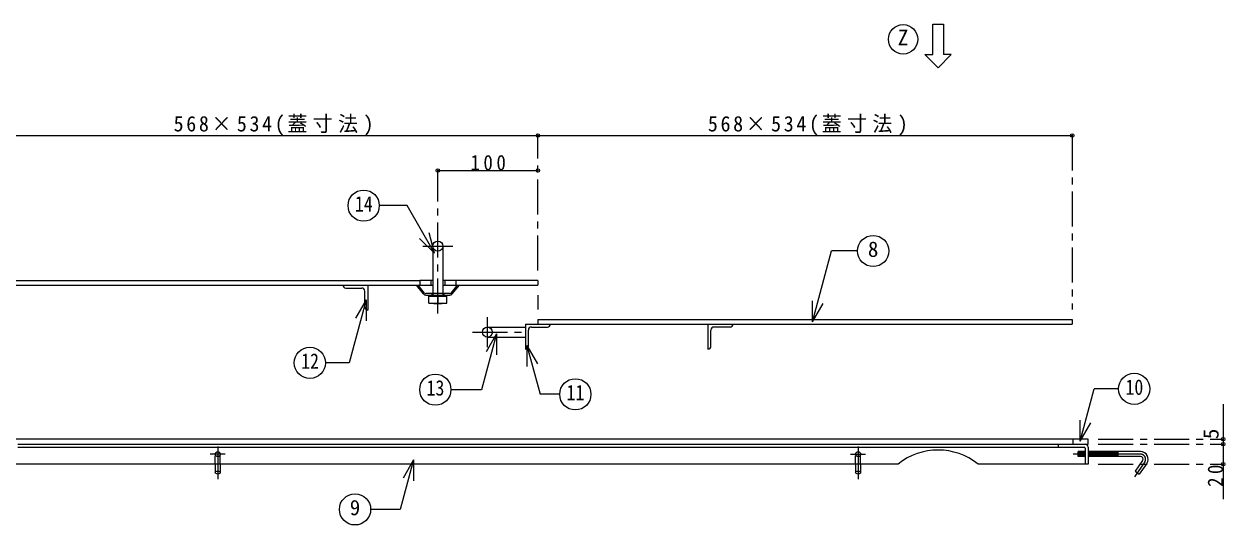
# Model space of a CAD drawing. Units: millimetres at full size, sheet at 1:7; details may follow other scales. Extents: x -1487 to 1348, y -983 to 984.
# Drawn here: x -844 to 357, y -290 to 211 of the extents above; entities that cross this region are included whole.
import ezdxf
from ezdxf.enums import TextEntityAlignment as Align

# ---------------------------------------------------------------- set-up
doc = ezdxf.new("R2010")
doc.units = ezdxf.units.MM
doc.header["$LTSCALE"] = 7
doc.header["$PDMODE"] = 32
doc.header["$PDSIZE"] = 3.5
doc.linetypes.add('CHAIN1', pattern=[8, 5, -1, 1, -1])
doc.linetypes.add('DASHED1', pattern=[1.8, 1.2, -0.6])
doc.layers.add('0-A', color=4, linetype='Continuous', lineweight=9)
doc.styles.add('ＭＳ ゴシック', font='')
doc.styles.get('ＭＳ ゴシック').set_extended_font_data('MS Gothic')

msp = doc.modelspace()

# ---------------------------------------------------------------- linework, layer by layer
at = {"layer": '0-A'}
for p, q in [((64.893, 210.513), (75.393, 210.513)), ((64.893, 179.888), (64.893, 210.513)), ((75.393, 210.513), (75.393, 179.888)), ((57.018, 179.888), (64.893, 179.888)), ((-863.857, 99.013), (-329.857, 99.013)), ((-329.857, 99.013), (204.143, 99.013)), ((-429.857, 64.013), (-329.857, 64.013)), ((-434.857, -45.987), (-436.857, -45.987)), ((-422.857, -45.987), (-424.857, -45.987)), ((-436.857, -50.487), (-434.857, -50.487)), ((-424.857, -50.487), (-422.857, -50.487)), ((210.041, -216.987), (210.45, -221.987)), ((211.045, -216.987), (211.453, -221.987)), ((212.048, -216.987), (212.456, -221.987)), ((213.051, -216.987), (213.46, -221.987)), ((214.055, -216.987), (214.463, -221.987)), ((215.058, -216.987), (215.466, -221.987)), ((216.061, -216.987), (216.47, -221.987)), ((217.065, -216.987), (217.143, -217.942)), ((220.143, -217.82), (220.483, -221.987)), ((221.078, -216.987), (221.486, -221.987)), ((222.081, -216.987), (222.49, -221.987)), ((223.085, -216.987), (223.493, -221.987)), ((224.088, -216.987), (224.496, -221.987)), ((225.091, -216.987), (225.5, -221.987)), ((226.095, -216.987), (226.503, -221.987)), ((227.098, -216.987), (227.506, -221.987)), ((228.101, -216.987), (228.51, -221.987)), ((229.105, -216.987), (229.513, -221.987)), ((230.108, -216.987), (230.516, -221.987)), ((231.111, -216.987), (231.52, -221.987)), ((232.115, -216.987), (232.523, -221.987)), ((233.118, -216.987), (233.526, -221.987)), ((234.121, -216.987), (234.53, -221.987)), ((235.125, -216.987), (235.533, -221.987)), ((236.128, -216.987), (236.536, -221.987)), ((237.131, -216.987), (237.54, -221.987)), ((238.135, -216.987), (238.543, -221.987)), ((239.138, -216.987), (239.546, -221.987)), ((240.141, -216.987), (240.55, -221.987)), ((241.145, -216.987), (241.553, -221.987)), ((242.148, -216.987), (242.556, -221.987)), ((243.151, -216.987), (243.56, -221.987)), ((244.155, -216.987), (244.563, -221.987)), ((245.158, -216.987), (245.566, -221.987)), ((246.161, -216.987), (246.57, -221.987)), ((247.165, -216.987), (247.573, -221.987)), ((248.168, -216.987), (248.576, -221.987)), ((249.171, -216.987), (249.58, -221.987)), ((250.041, -221.987), (250.041, -216.987)), ((30.143, -229.487), (-876.857, -229.487)), ((-652.357, -229.487), (-652.357, -237.985)), ((-647.357, -229.487), (-647.357, -237.985)), ((-12.357, -229.487), (-12.357, -237.985)), ((-7.357, -229.487), (-7.357, -237.985)), ((217.143, -229.487), (110.143, -229.487))]:
    msp.add_line(p, q, dxfattribs=at)
at = {"layer": '0-A', "linetype": 'CHAIN1'}
for p, q in [((-329.857, -35.987), (-329.857, 99.013)), ((204.143, 99.013), (204.143, -74.987)), ((-429.857, -78.987), (-429.857, 64.013)), ((-444.857, -11.487), (-414.857, -11.487)), ((-329.857, -60.487), (-329.857, -74.987)), ((-380.357, -112.487), (-380.357, -82.487)), ((-395.357, -97.487), (-342.357, -97.487)), ((-649.857, -211.987), (-649.857, -244.418)), ((-9.857, -211.987), (-9.857, -244.418)), ((230.143, -204.487), (355.143, -204.487)), ((230.143, -209.487), (355.143, -209.487)), ((-642.357, -219.487), (-657.357, -219.487)), ((-17.357, -219.487), (-2.357, -219.487)), ((272.538, -219.487), (205.041, -219.487)), ((276.633, -227.355), (266.323, -242.08)), ((230.143, -229.487), (355.143, -229.487))]:
    msp.add_line(p, q, dxfattribs=at)
at = {"layer": '0-A', "color": 7, "lineweight": 18}
for p, q in [((-433.23, -18.638), (-438.665, 1.647)), ((-433.23, -18.638), (-448.079, -3.789)), ((-434.857, -11.487), (-434.857, -58.987)), ((-424.857, -11.487), (-424.857, -58.987)), ((-55.256, -87.176), (-36.297, -16.422)), ((-10.376, -16.422), (-36.297, -16.422)), ((-436.857, -45.987), (-447.857, -45.987)), ((-436.857, -45.987), (-436.857, -50.487)), ((-444.258, -59.361), (-451.357, -50.487)), ((-443.087, -58.424), (-449.436, -50.487)), ((-447.857, -50.487), (-436.857, -50.487)), ((-417.799, -58.987), (-441.916, -58.987)), ((-416.628, -58.424), (-410.278, -50.487)), ((-415.457, -59.361), (-408.357, -50.487)), ((-501.678, -65.35), (-512.178, -83.536)), ((-501.678, -65.35), (-501.678, -86.35)), ((-441.916, -60.487), (-417.799, -60.487)), ((-438.857, -61.487), (-420.857, -61.487)), ((-438.857, -68.487), (-438.857, -61.487)), ((-438.857, -68.487), (-420.857, -68.487)), ((-438.857, -68.487), (-433.857, -68.987)), ((-434.857, -60.487), (-434.857, -61.087)), ((-433.857, -60.987), (-425.857, -60.987)), ((-433.857, -68.987), (-429.857, -68.487)), ((-425.857, -60.987), (-429.857, -61.487)), ((-429.857, -61.487), (-429.857, -68.487)), ((-429.857, -68.487), (-425.857, -68.987)), ((-420.857, -61.487), (-425.857, -60.987)), ((-424.857, -60.487), (-424.857, -61.087)), ((-420.857, -68.487), (-420.857, -61.487)), ((-55.256, -87.176), (-55.256, -66.176)), ((-55.256, -87.176), (-44.756, -68.989)), ((-380.357, -92.487), (-342.357, -92.487)), ((-371.237, -99.212), (-381.737, -117.398)), ((-380.357, -102.487), (-342.357, -102.487)), ((-371.237, -99.212), (-371.237, -120.212)), ((-340.781, -110.936), (-330.281, -129.122)), ((-340.781, -110.936), (-340.781, -131.936)), ((-340.781, -110.936), (-327.717, -159.693)), ((212.284, -206.482), (226.26, -154.323)), ((250.574, -154.323), (226.26, -154.323)), ((-308.083, -159.693), (-327.717, -159.693)), ((212.284, -206.482), (212.284, -185.482)), ((212.284, -206.482), (222.784, -188.295)), ((205.143, -204.487), (-864.857, -204.487)), ((-849.857, -209.487), (190.143, -209.487)), ((-849.857, -212.487), (190.143, -212.487)), ((-454.184, -225.236), (-464.684, -243.423)), ((-454.184, -225.236), (-454.184, -246.236)), ((210.041, -221.987), (210.041, -216.987)), ((217.143, -216.987), (210.041, -216.987)), ((217.143, -221.987), (210.041, -221.987)), ((272.538, -216.987), (220.143, -216.987)), ((272.538, -221.987), (220.143, -221.987)), ((278.681, -228.789), (271.238, -239.418))]:
    msp.add_line(p, q, dxfattribs=at)
at = {"layer": '0-A', "color": 5, "lineweight": 25}
for p, q in [((-863.857, -45.987), (-447.857, -45.987)), ((-447.857, -45.987), (-447.857, -50.487)), ((-411.857, -45.987), (-411.857, -50.487)), ((-329.857, -45.987), (-411.857, -45.987)), ((-329.857, -45.987), (-329.857, -50.487)), ((-521.857, -53.487), (-505.857, -53.487)), ((-502.857, -72.487), (-502.857, -56.487)), ((-499.857, -50.487), (-499.857, -75.487)), ((-411.857, -50.487), (-329.857, -50.487)), ((-342.357, -89.487), (204.143, -89.487)), ((-342.357, -89.487), (-342.357, -114.487)), ((-339.357, -111.487), (-339.357, -95.487)), ((-336.357, -92.487), (-320.357, -92.487)), ((-329.857, -84.987), (204.143, -84.987)), ((-329.857, -84.987), (-329.857, -89.487)), ((-159.857, -89.487), (-159.857, -114.487)), ((-156.857, -111.487), (-156.857, -95.487)), ((-137.857, -92.487), (-153.857, -92.487)), ((204.143, -84.987), (204.143, -89.487)), ((190.143, -209.487), (220.143, -209.487)), ((190.143, -209.487), (190.143, -212.487)), ((190.143, -212.487), (216.143, -212.487)), ((220.143, -204.487), (205.143, -204.487)), ((205.143, -209.487), (205.143, -204.487)), ((217.143, -213.487), (217.143, -229.487)), ((220.143, -209.487), (220.143, -204.487)), ((220.143, -212.487), (220.143, -229.487)), ((220.143, -229.487), (217.143, -229.487))]:
    msp.add_line(p, q, dxfattribs=at)
at = {"layer": '0-A', "linetype": 'DASHED1'}
for p, q in [((-435.857, -58.987), (-435.857, -60.487)), ((-434.857, -58.987), (-434.857, -60.487)), ((-424.857, -58.987), (-424.857, -60.487)), ((-423.857, -58.987), (-423.857, -60.487)), ((-652.357, -229.487), (-652.357, -219.487)), ((-647.357, -229.487), (-647.357, -219.487)), ((-12.357, -229.487), (-12.357, -219.487)), ((-7.357, -229.487), (-7.357, -219.487))]:
    msp.add_line(p, q, dxfattribs=at)
at = {"layer": '0-A'}
for points in [[(57.018, 179.888), (70.143, 166.763), (83.268, 179.888), (75.393, 179.888)], [(355.143, -169.487), (355.143, -209.487), (355.143, -264.487)]]:
    msp.add_lwpolyline(points, dxfattribs=at)
at = {"layer": '0-A', "color": 7, "lineweight": 18}
for points in [[(-433.23, -18.638), (-460.7, 28.941), (-488.414, 28.941)], [(-411.857, -45.987), (-422.857, -45.987), (-422.857, -50.487), (-411.857, -50.487)], [(-501.678, -65.35), (-518.543, -128.29), (-542.166, -128.29)], [(-429.857, -61.487), (-433.857, -60.987), (-438.857, -61.487)], [(-433.857, -68.987), (-425.857, -68.987), (-420.857, -68.487)], [(-371.237, -99.212), (-386.203, -155.068), (-416.809, -155.068)], [(-454.184, -225.236), (-467.451, -274.747), (-497.042, -274.747)], [(274.586, -225.921), (267.143, -236.551), (271.238, -239.418)]]:
    msp.add_lwpolyline(points, dxfattribs=at)
at = {"layer": '0-A', "color": 5, "lineweight": 25}
msp.add_lwpolyline([(-863.857, -45.987), (-863.857, -50.487), (-447.857, -50.487)], dxfattribs=at)
at = {"layer": '0-A', "color": 7, "lineweight": 18}
for centre, radius in [((35.143, 195.201), 14.7), ((-504.014, 28.941), 15.6), ((5.224, -16.422), 15.6), ((-557.766, -128.29), 15.6), ((-432.409, -155.068), 15.6), ((266.174, -154.323), 15.6), ((-292.483, -159.693), 15.6), ((-512.642, -274.747), 15.6)]:
    msp.add_circle(centre, radius, dxfattribs=at)
at = {"layer": '0-A', "color": 5, "lineweight": 25}
for centre in [(-429.857, -11.487), (-380.357, -97.487)]:
    msp.add_circle(centre, 5, dxfattribs=at)
at = {"layer": '0-A'}
for centre in [(-649.857, -219.487), (-9.857, -219.487)]:
    msp.add_circle(centre, 2.5, dxfattribs=at)
at = {"layer": '0-A', "color": 5, "lineweight": 25}
for centre, radius, start, end in [((-521.857, -50.487), 3, 180, 270), ((-505.857, -56.487), 3, 0, 90), ((-499.857, -72.487), 3, 180, 270), ((-336.357, -95.487), 3, 90, 180), ((-320.357, -89.487), 3, 270, 0), ((-153.857, -95.487), 3, 90, 180), ((-137.857, -89.487), 3, 270, 0), ((-342.357, -111.487), 3, 270, 0), ((-159.857, -111.487), 3, 270, 0), ((216.143, -213.487), 1, 0, 90), ((217.143, -212.487), 3, 0, 90)]:
    msp.add_arc(centre, radius, start, end, dxfattribs=at)
at = {"layer": '0-A', "color": 7, "lineweight": 18}
for centre, radius, start, end in [((-441.916, -57.487), 3, 218.65981, 270), ((-441.916, -57.487), 1.5, 218.65981, 270), ((-417.799, -57.487), 1.5, 270, 321.34019), ((-417.799, -57.487), 3, 270, 321.34019), ((272.538, -224.487), 7.5, 325, 90), ((272.538, -224.487), 2.5, 325, 90)]:
    msp.add_arc(centre, radius, start, end, dxfattribs=at)
at = {"layer": '0-A'}
msp.add_arc((70.143, -279.63), 64.143, 51.41991, 128.58009, dxfattribs=at)
at = {"layer": '0-A', "linetype": 'CHAIN1'}
msp.add_arc((272.538, -224.487), 5, 325, 90, dxfattribs=at)
at = {"layer": '0-A'}
for centre in [(-649.857, -237.974), (-9.857, -237.974)]:
    msp.add_ellipse(centre, major_axis=(2.5, 0), ratio=0.57, dxfattribs=at)
for p in [(-329.857, 99.013), (204.143, 99.013), (-429.857, 64.013), (-329.857, 64.013), (355.143, -204.487), (355.143, -209.487), (355.143, -229.487)]:
    msp.add_point(p, dxfattribs=at)

# ---------------------------------------------------------------- texts
at = {"layer": '0-A', "color": 7, "style": 'ＭＳ ゴシック'}
for s, p in [('Z', (29.893, 184.701)), ('8', (-0.026, -26.922)), ('9', (-517.892, -285.247))]:
    msp.add_text(s, height=15.4, dxfattribs=at).set_placement(p, align=Align.BOTTOM_LEFT)
at = {"layer": '0-A', "color": 7, "style": 'ＭＳ ゴシック', "width": 0.85}
for s, p in [('14', (-512.764, 18.441)), ('12', (-566.516, -138.79)), ('13', (-441.159, -165.568)), ('11', (-301.233, -170.193)), ('10', (257.424, -164.823))]:
    msp.add_text(s, height=15.4, dxfattribs=at).set_placement(p, align=Align.BOTTOM_LEFT)
at = {"layer": '0-A', "color": 7, "style": 'ＭＳ ゴシック'}
msp.add_text('5', height=15.4, rotation=90, dxfattribs=at).set_placement((355.143, -204.487), align=Align.BOTTOM_LEFT)
at = {"layer": '0-A', "color": 7, "char_height": 15.4, "attachment_point": 7, "style": 'ＭＳ ゴシック'}
for s, insert in [('\\T1.27;\\W0.95;568×534(蓋寸法)', (-693.982, 99.013)), ('\\T1.27;\\W0.95;568×534(蓋寸法)', (-159.982, 99.013)), ('\\T1.38;\\W0.9;100', (-397.357, 64.013))]:
    msp.add_mtext(s, dxfattribs=dict(at, insert=insert))
at = {"layer": '0-A', "color": 7, "insert": (355.143, -252.237), "char_height": 15.4, "attachment_point": 7, "rotation": 90, "style": 'ＭＳ ゴシック'}
msp.add_mtext('\\T1.36;\\W0.9;20', dxfattribs=at)

doc.saveas('drawing.dxf')
